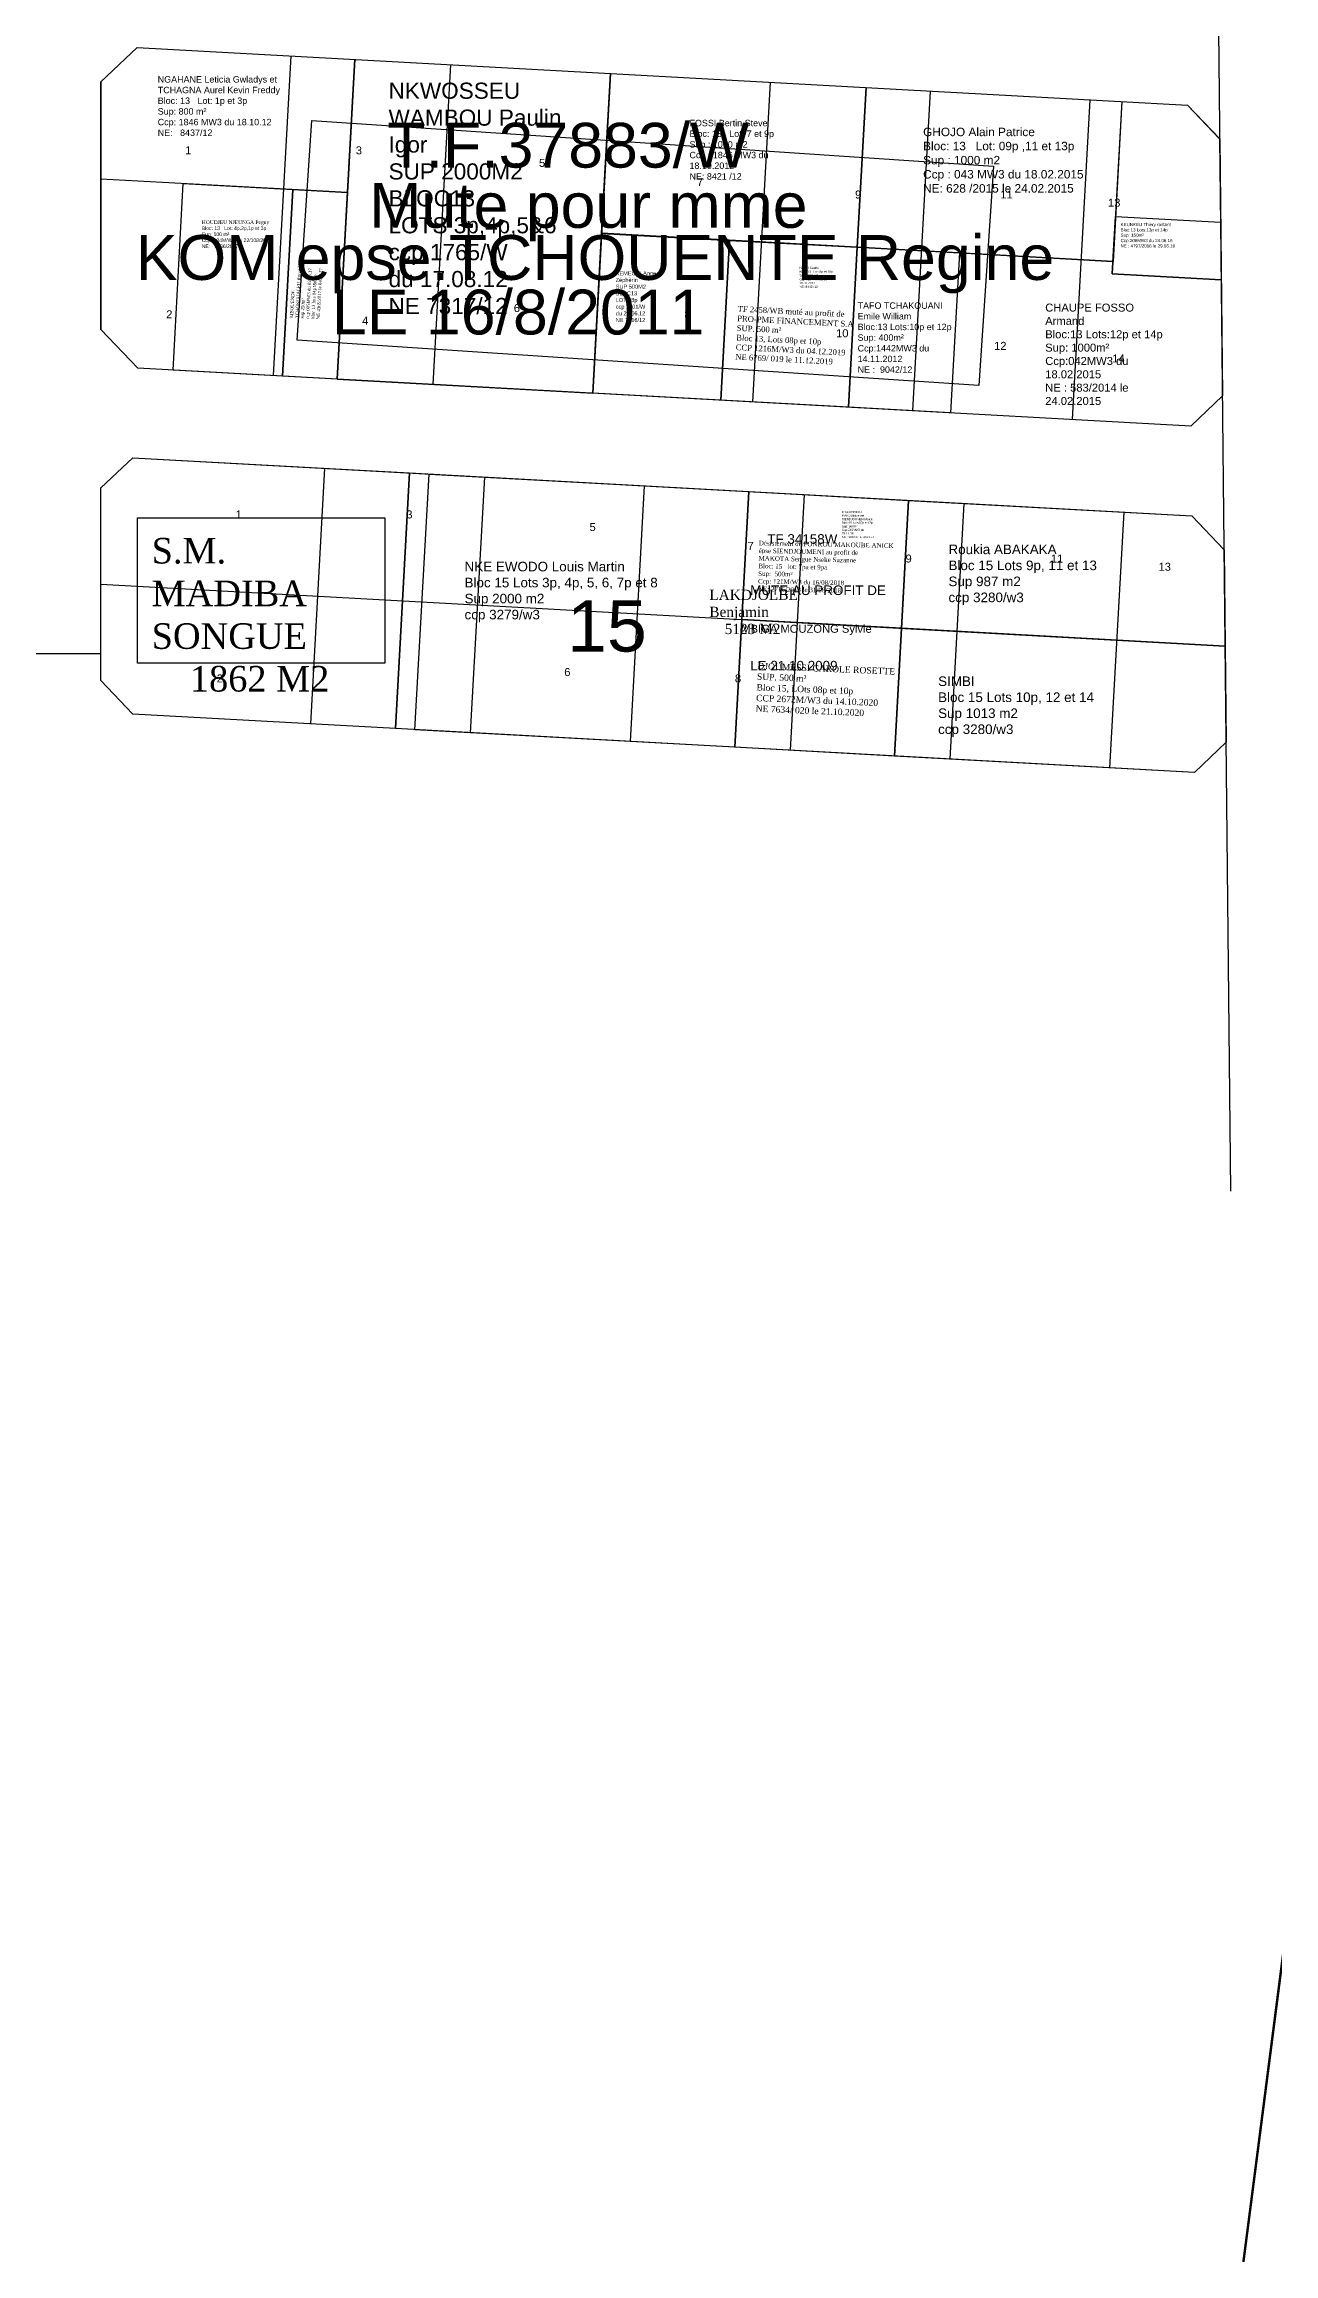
# Model space of a CAD drawing. Header units: millimetres. Extents: x 590121 to 927379, y 438565 to 1441738.
# Drawn here: x 925498.2 to 925690.2, y 1439115.5 to 1439460.7 of the extents above; entities that cross this region are included whole.
import ezdxf

# ---------------------------------------------------------------- set-up
doc = ezdxf.new("R2010")
doc.units = ezdxf.units.MM
doc.header["$LTSCALE"] = 10
doc.layers.add('end maj 26 02 2021', color=30, linetype='Continuous')
doc.styles.add('Annotation', font='tahoma.ttf')
doc.styles.get("Standard").update_dxf_attribs({"font": 'arial.ttf'})
doc.styles.add('Times 1.0', font='times.ttf', dxfattribs={"width": 0.99, "height": 1})
doc.styles.add('Times 4.0', font='times.ttf', dxfattribs={"width": 0.99, "height": 2})

msp = doc.modelspace()

# ---------------------------------------------------------------- linework, layer by layer
at = {"layer": 'end maj 26 02 2021', "color": 3, "linetype": 'ByBlock'}
msp.add_line((925680.66, 1439547.79), (925683.46, 1439281.46), dxfattribs=at)
at = {"layer": 'end maj 26 02 2021', "linetype": 'ByBlock'}
for p, q in [((925507, 1439454.76), (925512.7, 1439460.16)), ((925512.7, 1439460.16), (925676.73, 1439451.13)), ((925507, 1439416.11), (925507, 1439454.76)), ((925676.73, 1439451.13), (925681.73, 1439445.86)), ((925681.73, 1439445.86), (925682.19, 1439405.71)), ((925512.76, 1439410.04), (925507, 1439416.11)), ((925677.26, 1439400.99), (925512.76, 1439410.04)), ((925682.19, 1439405.71), (925677.26, 1439400.99)), ((925493, 1439365.46), (925507, 1439365.46))]:
    msp.add_line(p, q, dxfattribs=at)
at = {"layer": 'end maj 26 02 2021', "color": 0, "linetype": 'ByBlock'}
for p, q in [((925507, 1439454.76), (925512.7, 1439460.16)), ((925512.7, 1439460.16), (925676.73, 1439451.13)), ((925536.67, 1439458.84), (925533.92, 1439408.88)), ((925507, 1439416.11), (925507, 1439454.76)), ((925507, 1439454.76), (925507, 1439416.11)), ((925561.63, 1439457.46), (925558.88, 1439407.5)), ((925586.59, 1439456.09), (925583.84, 1439406.13)), ((925611.55, 1439454.72), (925608.8, 1439404.75)), ((925636.51, 1439453.34), (925633.76, 1439403.38)), ((925661.48, 1439451.97), (925658.73, 1439402.01)), ((925676.73, 1439451.13), (925681.77, 1439445.86)), ((925681.77, 1439445.86), (925682.19, 1439405.71)), ((925512.76, 1439410.04), (925507, 1439416.11)), ((925677.25, 1439400.99), (925512.76, 1439410.04)), ((925682.19, 1439405.71), (925677.25, 1439400.99)), ((925507, 1439391.34), (925511.99, 1439396.06)), ((925511.99, 1439396.06), (925677.4, 1439386.96)), ((925541.95, 1439394.41), (925539.75, 1439354.47)), ((925553.01, 1439353.74), (925555.21, 1439393.68)), ((925566.91, 1439393.04), (925564.71, 1439353.1)), ((925507, 1439361.27), (925507, 1439391.34)), ((925591.87, 1439391.66), (925589.67, 1439351.72)), ((925616.83, 1439390.29), (925614.64, 1439350.35)), ((925641.8, 1439388.92), (925639.6, 1439348.98)), ((925666.76, 1439387.54), (925664.56, 1439347.6)), ((925677.4, 1439386.96), (925682.45, 1439381.68)), ((925682.45, 1439381.68), (925682.76, 1439351.6)), ((925507, 1439376.3), (925682.6, 1439366.64))]:
    msp.add_line(p, q, dxfattribs=at)
at = {"layer": 'end maj 26 02 2021', "linetype": 'ByBlock', "ltscale": 0.0014}
for p, q in [((925543.93, 1439408.32), (925546.68, 1439458.29)), ((925546.68, 1439458.29), (925545.54, 1439437.48)), ((925586.59, 1439456.09), (925583.84, 1439406.13)), ((925585.22, 1439431.13), (925586.59, 1439456.09)), ((925626.53, 1439453.89), (925625.15, 1439428.93)), ((925625.15, 1439428.92), (925626.53, 1439453.89)), ((925666.45, 1439451.69), (925665.08, 1439426.73)), ((925545.54, 1439437.48), (925507, 1439439.59)), ((925625.15, 1439428.93), (925585.22, 1439431.13)), ((925665.08, 1439426.73), (925625.15, 1439428.92))]:
    msp.add_line(p, q, dxfattribs=at)
at = {"layer": 'end maj 26 02 2021', "color": 6, "linetype": 'ByBlock', "lineweight": 50, "ltscale": 0.0014, "flags": 128}
msp.add_lwpolyline([(925665.03, 1438955.68), (925698.18, 1439212.92), (925694.66, 1439547.94), (925626.23, 1439723.85), (925403.41, 1439860.67), (925179.09, 1440337.89), (925328.59, 1440725.96), (925461.94, 1440945.14), (925426.23, 1441284.92), (925217.44, 1441724.31), (925558.88, 1441566.24), (925795.78, 1441474.51), (926028.41, 1441432.43), (926345.65, 1441436.32), (926526.96, 1441473.37)], dxfattribs=at)
at = {"layer": 'end maj 26 02 2021', "color": 3, "linetype": 'ByBlock', "lineweight": 60, "ltscale": 0.0014, "flags": 128}
msp.add_lwpolyline([(925403.41, 1439860.67), (925626.23, 1439723.85), (925694.66, 1439547.94), (925698.18, 1439212.92), (925665.03, 1438955.68), (925715.09, 1438590.1), (925841.26, 1438441.57), (925550, 1438420.5), (925365.01, 1438465.18), (925310, 1438743.2), (925294.47, 1438982.09), (925329.96, 1439159.25), (925342.69, 1439395.58), (925336.42, 1439550.42), (925324.83, 1439708.81), (925337.45, 1439854.84)], close=True, dxfattribs=at)
at = {"layer": 'end maj 26 02 2021', "color": 3, "linetype": 'ByBlock'}
msp.add_lwpolyline([(925512.7, 1439460.16), (925676.73, 1439451.13), (925681.77, 1439445.86), (925682.19, 1439405.71), (925677.25, 1439400.99), (925512.76, 1439410.04), (925507, 1439416.11), (925507, 1439454.76)], close=True, dxfattribs=at)
at = {"layer": 'end maj 26 02 2021', "linetype": 'ByBlock', "ltscale": 0.0014, "flags": 128}
for points in [[(925546.68, 1439458.29), (925545.54, 1439437.48), (925507, 1439439.59)], [(925546.68, 1439458.29), (925543.93, 1439408.32), (925583.84, 1439406.12), (925586.59, 1439456.09)], [(925625.17, 1439428.91), (925585.21, 1439431.09), (925586.59, 1439456.09)], [(925666.45, 1439451.69), (925665.09, 1439426.73), (925625.14, 1439428.93), (925626.52, 1439453.89)], [(925641.1, 1439428.06), (925665.08, 1439426.73), (925664.97, 1439424.76), (925681.97, 1439423.85)]]:
    msp.add_lwpolyline(points, dxfattribs=at)
at = {"layer": 'end maj 26 02 2021', "linetype": 'ByBlock'}
for points in [[(925539.96, 1439448.73), (925646.41, 1439441.62), (925644.12, 1439407.33), (925537.67, 1439414.43)], [(925512.75, 1439386.66), (925551.36, 1439386.66), (925551.36, 1439363.96), (925512.75, 1439363.96)]]:
    msp.add_lwpolyline(points, close=True, dxfattribs=at)
at = {"layer": 'end maj 26 02 2021', "color": 150, "linetype": 'ByBlock', "lineweight": -3, "ltscale": 0.0014, "flags": 128}
for points in [[(925519.89, 1439438.89), (925536.98, 1439437.95), (925535.38, 1439408.79), (925518.28, 1439409.74)], [(925536.98, 1439437.95), (925545.54, 1439437.48), (925543.93, 1439408.32), (925535.38, 1439408.79)], [(925665.46, 1439433.72), (925681.87, 1439432.84), (925681.96, 1439423.85), (925664.97, 1439424.76)], [(925607.1, 1439370.8), (925632.06, 1439369.45), (925630.96, 1439349.45), (925606, 1439350.83)]]:
    msp.add_lwpolyline(points, close=True, dxfattribs=at)
at = {"layer": 'end maj 26 02 2021', "linetype": 'ByBlock', "ltscale": 0.0014, "flags": 128}
for points in [[(925585.21, 1439431.09), (925605.18, 1439429.99), (925603.81, 1439405.03), (925583.84, 1439406.13)], [(925605.18, 1439429.99), (925625.14, 1439428.92), (925623.77, 1439403.93), (925603.81, 1439405.03)], [(925625.14, 1439428.92), (925641.1, 1439428.06), (925639.73, 1439403.05), (925623.77, 1439403.93)], [(925558.27, 1439393.51), (925608.19, 1439390.77), (925606, 1439350.83), (925556.07, 1439353.57)], [(925633.16, 1439389.39), (925677.4, 1439386.96), (925682.41, 1439381.73), (925682.6, 1439366.64), (925632.06, 1439369.42)], [(925632.06, 1439369.42), (925682.6, 1439366.64), (925682.76, 1439351.6), (925677.82, 1439346.87), (925630.96, 1439349.45)]]:
    msp.add_lwpolyline(points, close=True, dxfattribs=at)
at = {"layer": 'end maj 26 02 2021', "color": 3, "linetype": 'ByBlock', "lineweight": -3, "ltscale": 0.0014, "flags": 128}
for points in [[(925605.18, 1439429.99), (925625.14, 1439428.93), (925623.77, 1439403.93), (925603.81, 1439405.03)], [(925608.2, 1439390.77), (925633.16, 1439389.39), (925630.96, 1439349.45), (925606, 1439350.83)]]:
    msp.add_lwpolyline(points, close=True, dxfattribs=at)
at = {"layer": 'end maj 26 02 2021', "color": 0, "linetype": 'ByBlock'}
for points in [[(925511.99, 1439396.06), (925555.21, 1439393.68), (925553.01, 1439353.74), (925511.99, 1439356), (925507, 1439361.27), (925507, 1439391.34)], [(925555.21, 1439393.68), (925677.4, 1439386.96), (925682.45, 1439381.68), (925682.76, 1439351.6), (925677.82, 1439346.87), (925553.01, 1439353.74)]]:
    msp.add_lwpolyline(points, close=True, dxfattribs=at)
at = {"layer": 'end maj 26 02 2021', "color": 150, "linetype": 'ByBlock', "lineweight": -3, "ltscale": 0.0014, "flags": 128}
msp.add_lwpolyline([(925608.2, 1439390.77), (925633.16, 1439389.39), (925632.06, 1439369.42), (925607.1, 1439370.8), (925608.2, 1439390.77)], dxfattribs=at)
at = {"layer": 'end maj 26 02 2021', "color": 150}
msp.add_lwpolyline([(925608.2, 1439390.77), (925633.16, 1439389.39), (925632.06, 1439369.45), (925607.1, 1439370.8)], close=True, dxfattribs=at)

# ---------------------------------------------------------------- texts
at = {"layer": 'end maj 26 02 2021', "color": 1, "linetype": 'ByBlock', "ltscale": 0.0014}
for s, height, p in [('T.F.37883/W', 7, (925551.75, 1439441.37)), ('Mute pour mme', 7, (925548.92, 1439431.97)), ('KOM epse.TCHOUENTE Regine', 7, (925512.46, 1439423.83)), ('LE 16/8/2011', 7, (925543.1, 1439415.31)), ('TF 34158W', 1.5, (925611.09, 1439382.61)), ('MUTE AU PROFIT DE', 1.5, (925608.43, 1439374.6)), ('MBIGA MOUZONG Sylvie', 1.25, (925607.03, 1439368.71)), ('LE 21.10.2009', 1.5, (925608.43, 1439362.82))]:
    msp.add_text(s, height=height, dxfattribs=at).set_placement(p)
at = {"layer": 'end maj 26 02 2021', "color": 0, "linetype": 'ByBlock'}
for s, height, p in [('1', 1.25, (925520.17, 1439443.45)), ('3', 1.25, (925546.82, 1439443.45)), ('5', 1.25, (925575.44, 1439441.48)), ('7', 1.25, (925600.12, 1439438.52)), ('9', 1.25, (925624.79, 1439436.55)), ('11', 1.25, (925647.49, 1439436.55)), ('13', 1.25, (925664.3, 1439435.27)), ('2', 1.25, (925517.21, 1439417.83)), ('4', 1.25, (925547.81, 1439416.84)), ('6', 1.25, (925571.5, 1439418.81)), ('8', 1.25, (925598.14, 1439417.83)), ('10', 1.25, (925621.83, 1439414.87)), ('12', 1.25, (925646.51, 1439412.9)), ('14', 1.25, (925664.96, 1439410.93)), ('1', 1.25, (925528.06, 1439386.57)), ('3', 1.25, (925554.71, 1439386.57)), ('5', 1.25, (925583.33, 1439384.6)), ('7', 1.25, (925608.01, 1439381.65)), ('9', 1.25, (925632.68, 1439379.68)), ('11', 1.25, (925655.38, 1439379.68)), ('13', 1.25, (925672.19, 1439378.4)), ('15', 8, (925579.84, 1439365.77)), ('2', 1.25, (925525.1, 1439360.95)), ('6', 1.25, (925579.38, 1439361.94)), ('8', 1.25, (925606.03, 1439360.95))]:
    msp.add_text(s, height=height, dxfattribs=at).set_placement(p)
at = {"layer": 'end maj 26 02 2021', "linetype": 'ByBlock', "ltscale": 0.0014, "attachment_point": 1, "style": 'Annotation'}
for s, insert, char_height, width in [('{\\fArial|b0|i0|c0|p34;NGAHANE Leticia Gwladys et TCHAGNA Aurel Kevin Freddy\\PBloc: 13   Lot: 1p et 3p\\PSup: 800 m²\\PCcp: 1846 MW3 du 18.10.12 \\PNE:   8437/12}', (925515.89, 1439455.66), 1, 24.8753), ('{\\fTimes New Roman|b0|i0|c0|p18;\\C0;HOUDJEU NJEUNGA Peguy\\P\\fArial|b0|i0|c0|p34;Bloc: 13   Lot: 4p,2p,1p et 3p\\PSup: 500 m²\\PCcp: 104M/W3 du 22/108/2017 \\PNE:   5986/2017}', (925522.77, 1439433.13), 0.5643, 14.0367)]:
    msp.add_mtext(s, dxfattribs=dict(at, insert=insert, char_height=char_height, width=width))
at = {"layer": 'end maj 26 02 2021', "linetype": 'ByBlock', "ltscale": 0.0014, "attachment_point": 1}
for s, insert, char_height, width in [('{\\C7;NKWOSSEU \\PWAMBOU Paulin\\PIgor\\PSUP 2000M2\\PBLOC13\\PLOTS 3p,4p,5&6\\Pccp 1765/W\\Pdu 17.08.12\\PNE 7317/12}', (925551.94, 1439454.65), 2.5216, 68.488), ('{\\fArial|b0|i0|c0|p34;FOSSI Bertin Steve \\PBloc: 13   Lot: 7 et 9p\\PSup : 1000 m2\\PCcp : 1846 MW3 du 18.10.2012\\PNE: 8421 /12}', (925598.94, 1439448.84), 1, 14.4993), ('{\\fArial|b0|i0|c0|p34;GHOJO Alain Patrice \\PBloc: 13   Lot: 09p ,11 et 13p\\PSup : 1000 m2\\PCcp : 043 MW3 du 18.02.2015\\PNE: 628 /2015 le 24.02.2015}', (925635.43, 1439447.61), 1.3224, 24.441), ('{\\fArial|b0|i0|c0|p34;KEUNKEU Thiery rostant\\PBloc:13 Lots:13p et 14p\\PSup: 150m²\\PCcp:206MW3 du 24.06.16\\PNE : 4797/2016 le 29.06.16}', (925666.27, 1439432.73), 0.5, 18.6765), ('{\\C7;KEMEGNI Anne\\PZéphèrin\\PSUP 500M2\\PBLOC13\\PLOT 08p\\Pccp 1701/W\\Pdu 22.06.12\\PNE 7316/12}', (925587.42, 1439425.18), 0.6261, 17.0051), ('{\\fArial|b0|i0|c0|p34;HAPPI Cédric\\PBloc: 13   Lot: 8p et 10p\\PSup : 500 m2\\PCcp : 1847 MW3 du 18.10.2012\\PNE: 8442 /12}', (925616.09, 1439425.89), 0.3549, 5.1452), ('{\\fArial|b0|i0|c0|p34;TAFO TCHAKOUANI Emile William\\PBloc:13 Lots:10p et 12p\\PSup: 400m²\\PCcp:1442MW3 du 14.11.2012\\PNE :  9042/12}', (925625.2, 1439420.32), 1, 14.9412), ('{\\fArial|b0|i0|c0|p34;CHAUPE FOSSO Armand\\PBloc:13 Lots:12p et 14p\\PSup: 1000m²\\PCcp:042MW3 du 18.02.2015\\PNE : 583/2014 le 24.02.2015}', (925654.5, 1439420.13), 1.25, 18.6765), ('{\\fArial|b0|i0|c0|p34;Mme FONKOU MAKOUBE épse SIENDJOUMENI Anick\\PBloc:15 Lots:07p et 09p\\PSup: 500m²\\PCcp:248MW3 du 25.11.16\\PNE : 206 /17 le 10.01.17}', (925622.74, 1439387.74), 0.3341, 4.9912), ('{\\C7;Roukia ABAKAKA\\PBloc 15 Lots 9p, 11 et 13\\PSup 987 m2\\Pccp 3280/w3}', (925639.39, 1439382.49), 1.5, 40.74), ('{\\C7;NKE EWODO Louis Martin\\PBloc 15 Lots 3p, 4p, 5, 6, 7p et 8\\PSup 2000 m2\\Pccp 3279/w3}', (925563.81, 1439379.8), 1.5, 40.74), ('{\\C7;SIMBI\\PBloc 15 Lots 10p, 12 et 14\\PSup 1013 m2\\Pccp 3280/w3}', (925637.77, 1439361.89), 1.5, 40.74)]:
    msp.add_mtext(s, dxfattribs=dict(at, insert=insert, char_height=char_height, width=width))
at = {"layer": 'end maj 26 02 2021', "color": 150, "linetype": 'ByBlock', "lineweight": -3, "ltscale": 0.0014, "attachment_point": 1, "style": 'Times 1.0'}
for s, insert, char_height, width, rotation in [('MBOUENDE TCHOKOUALEU Ronald ivan\\Psup 250m²\\Pccp 005MW3 du 02.06.17\\Pbloc 13 lots 04p1&03p\\PNE 4365/2017 le 04.07.17', (925536.52, 1439417.92), 0.5, 10.0012, 86.855), ('{\\C1;TF 2458/WB muté au profit de\\C256;\\PPRO-PME FINANCEMENT S.A\\PSUP. 500 m²\\PBloc 13, Lots 08p et 10p\\PCCP 1216M/W3 du 04.12.2019\\PNE 6769/ 019 le 11.12.2019}', (925606.49, 1439419.77), 0.9, 35.3171, 357.142), ('{\\C256;DJOUMESSI CAROLE ROSETTE\\PSUP. 500 m²\\PBloc 15, LOts 08p et 10p\\PCCP 2672M/W3 du 14.10.2020\\PNE 7634/ 020 le 21.10.2020}', (925609.57, 1439364.04), 1, 39.1037, 357.6724)]:
    msp.add_mtext(s, dxfattribs=dict(at, insert=insert, char_height=char_height, width=width, rotation=rotation))
at = {"layer": 'end maj 26 02 2021', "color": 0, "linetype": 'ByBlock', "attachment_point": 1, "style": 'Times 4.0'}
for s, insert, char_height, width in [('S.M. MADIBA SONGUE\\P    1862 M2', (925514.94, 1439383.53), 4, 36.4204), ('LAKDJOLBE Benjamin\\P    5123 M2', (925602.04, 1439375.44), 1.6, 21.6943)]:
    msp.add_mtext(s, dxfattribs=dict(at, insert=insert, char_height=char_height, width=width))
at = {"layer": 'end maj 26 02 2021', "insert": (925609.78, 1439383.09), "char_height": 0.7152, "attachment_point": 1, "rotation": 358.83}
msp.add_mtext_dynamic_manual_height_columns('{\\fTimes New Roman|b0|i0|c0|p18;\\C1;Désistement de FONKOU MAKOUBE ANICK\\Pépse SIENDJOUMENI au profit de\\P\\C256;MAKOTA Sengue Nseke Suzanne\\PBloc: 15   lot: 7pa et 9pa\\PSup:  500m²\\PCcp: 121M/W3 du 16/08/2018\\PNE: 2716/2018 le 31/08/2018}', width=71.4916, gutter_width=12.5, heights=[21.38], dxfattribs=at)

doc.saveas('drawing.dxf')
